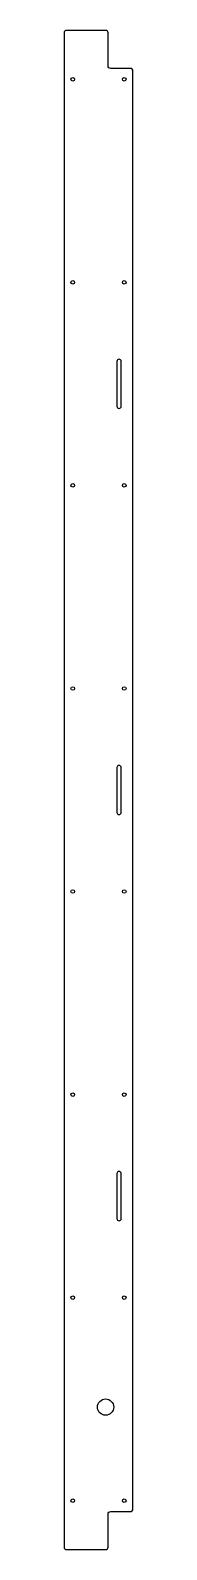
# Model space of a CAD drawing. Header units: millimetres. Extents: x 0 to 127, y 0 to 2795.
import ezdxf

# ---------------------------------------------------------------- set-up
doc = ezdxf.new("R2010")
doc.units = ezdxf.units.MM

msp = doc.modelspace()

# ---------------------------------------------------------------- linework, layer by layer
for p, q in [((97.5, 2186), (97.5, 2103.4)), ((105.5, 2103.4), (105.5, 2186)), ((97.5, 1438.8), (97.5, 1356.2)), ((105.5, 1356.2), (105.5, 1438.8)), ((97.5, 691.7), (97.5, 609.1)), ((105.5, 609.1), (105.5, 691.7))]:
    msp.add_line(p, q)
msp.add_lwpolyline([(81.2, 2790.2, 0.414214), (76.4, 2795), (4.8, 2795, 0.414214), (0, 2790.2), (0, 4.8, 0.414214), (4.8, 0), (76.4, 0, 0.414214), (81.2, 4.8), (81.2, 65.2, -0.414214), (86, 70), (122.2, 70, 0.414214), (127, 74.8), (127, 2720.2, 0.414214), (122.2, 2725), (86, 2725, -0.414214), (81.2, 2729.8), (81.2, 2790.2)], format="xyb")
for centre, radius in [((16, 2705), 3.3), ((111, 2705), 3.3), ((16, 2331.4), 3.3), ((111, 2331.4), 3.3), ((16, 1957.9), 3.3), ((111, 1957.9), 3.3), ((16, 1584.3), 3.3), ((111, 1584.3), 3.3), ((16, 1210.7), 3.3), ((111, 1210.7), 3.3), ((16, 837.1), 3.3), ((111, 837.1), 3.3), ((16, 463.6), 3.3), ((111, 463.6), 3.3), ((76.5, 262.1), 15), ((16, 90), 3.3), ((111, 90), 3.3)]:
    msp.add_circle(centre, radius)
for centre, start, end in [((101.5, 2186), 0, 180), ((101.5, 2103.4), 180, 0), ((101.5, 1438.8), 0, 180), ((101.5, 1356.2), 180, 0), ((101.5, 691.7), 0, 180), ((101.5, 609.1), 180, 0)]:
    msp.add_arc(centre, 4, start, end)

doc.saveas('drawing.dxf')
